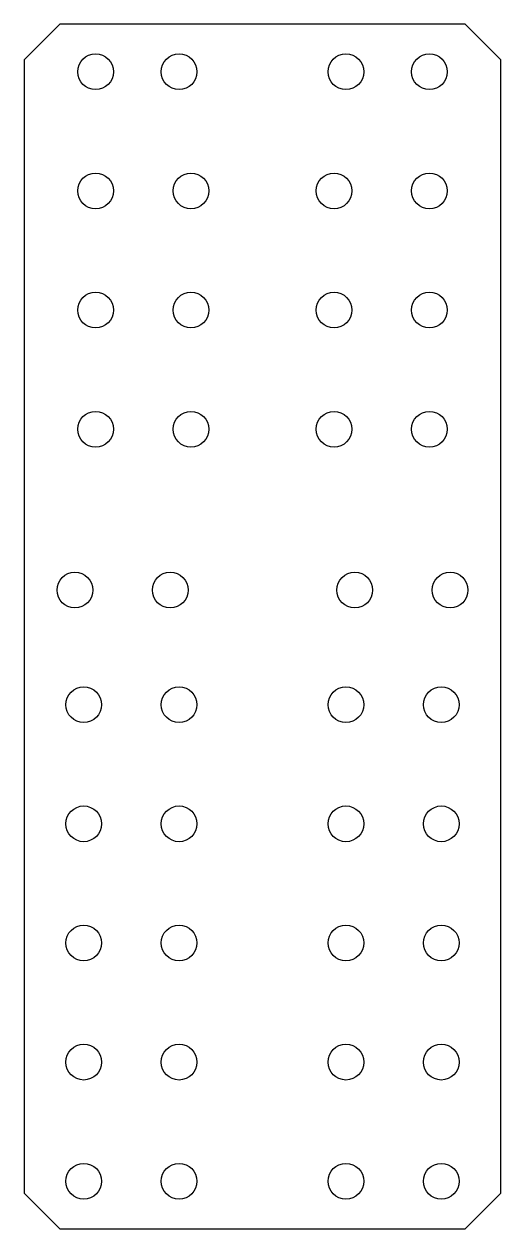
# Model space of a CAD drawing. Header units: millimetres. Extents: x 0 to 40, y -93 to 8.
import ezdxf

# ---------------------------------------------------------------- set-up
doc = ezdxf.new("R2010")
doc.units = ezdxf.units.MM

msp = doc.modelspace()

# ---------------------------------------------------------------- linework, layer by layer
msp.add_lwpolyline([(40, 5), (37, 8), (3, 8), (0, 5), (0, -90.12), (3, -93.12), (37, -93.12), (40, -90.12)], close=True)
for centre in [(6, 4), (13, 4), (27, 4), (34, 4), (6, -6), (14, -6), (26, -6), (34, -6), (6, -16), (14, -16), (26, -16), (34, -16), (6, -26), (14, -26), (26, -26), (34, -26), (4.26, -39.5), (12.26, -39.5), (27.74, -39.5), (35.74, -39.5), (5, -49.12), (13, -49.12), (27, -49.12), (35, -49.12), (5, -59.12), (13, -59.12), (27, -59.12), (35, -59.12), (5, -69.12), (13, -69.12), (27, -69.12), (35, -69.12), (5, -79.12), (13, -79.12), (27, -79.12), (35, -79.12), (5, -89.12), (13, -89.12), (27, -89.12), (35, -89.12)]:
    msp.add_circle(centre, 1.5)

doc.saveas('drawing.dxf')
